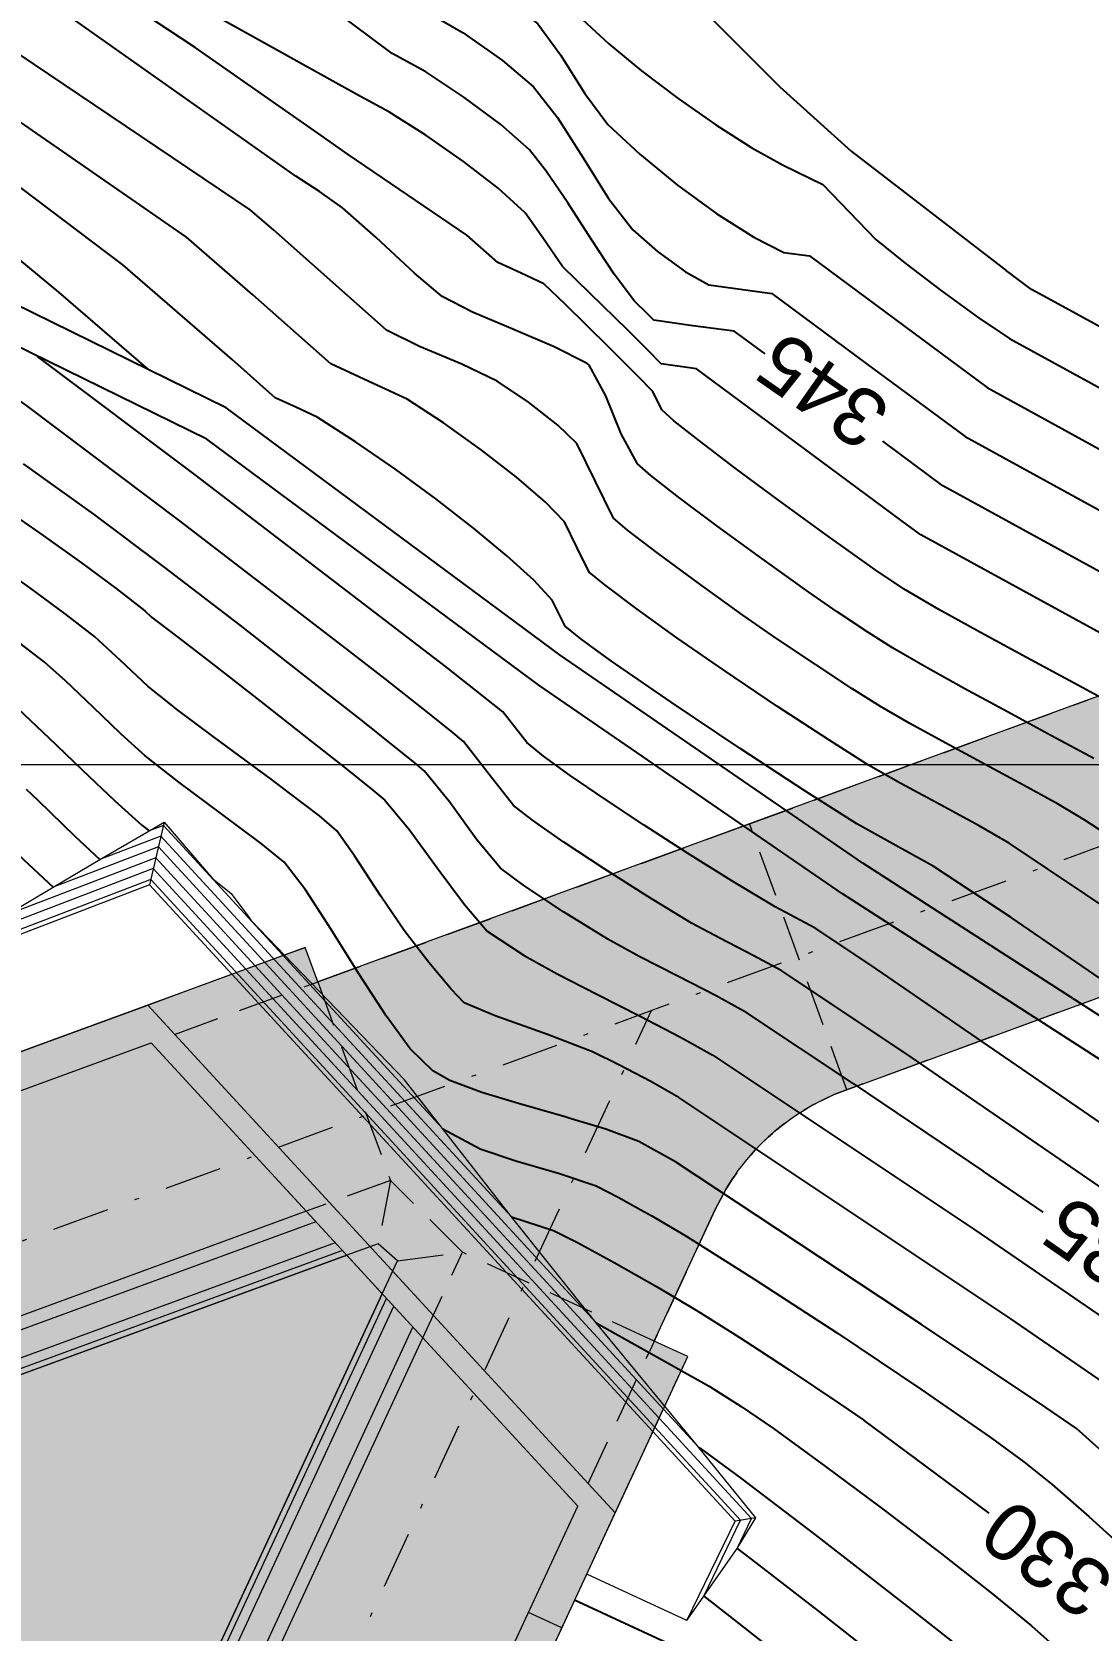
# Model space of a CAD drawing. Extents: x 61466 to 63015, y 108404 to 110397.
# Drawn here: x 62801.97 to 62824.94, y 108731.17 to 108765.94 of the extents above; entities that cross this region are included whole.
import ezdxf
from ezdxf import colors
from ezdxf.entities.mleader import LeaderData, LeaderLine
from ezdxf.enums import TextEntityAlignment as Align
from ezdxf.math import Vec2, Vec3

# ---------------------------------------------------------------- set-up
doc = ezdxf.new("R2010")
doc.units = 0
doc.header["$LTSCALE"] = 1.000015260077215
doc.header["$MEASUREMENT"] = 0
for name, pattern in [('NASCOSTA', [9.524999999999999, 6.35, -3.175]), ('TRATTEGGIATA', [0.75, 0.5, -0.25]), ('TRATTOPUNTO2', [0.5, 0.25, -0.125, 0, -0.125])]:
    doc.linetypes.add(name, pattern=pattern)
for name, color, linetype in [('colore lago', 131, 'Continuous'), ('coordinate', 2, 'Continuous'), ('curve livello 5m', 7, 'Continuous'), ('curve livello di scavo 1 m', 2, 'Continuous'), ('LIN010CO', 2, 'Continuous'), ('LIN010TR', 2, 'NASCOSTA'), ('LIN018CO', 6, 'Continuous'), ('LIN025CO', 7, 'Continuous'), ('Strade', 7, 'Continuous'), ('TRATTCOLO-32', 255, 'Continuous')]:
    doc.layers.add(name, color=color, linetype=linetype)
doc.layers.add('Colori bordi', color=5, linetype='Continuous', plot=False)
doc.layers.add('no_plot', color=5, linetype='Continuous', plot=False)
for name, color, linetype, lineweight in [('LINCOLOBLU-025', 150, 'Continuous', 25), ('LINCOLOROSSO-025', 10, 'Continuous', 25), ('LINE035', 1, 'Continuous', 35), ('LINE050', 3, 'Continuous', 53)]:
    doc.layers.add(name, color=color, linetype=linetype, lineweight=lineweight)
doc.styles.add('ARIAL', font='arial.ttf')

# ---------------------------------------------------------------- blocks, each defined once
blk = doc.blocks.new('CONTORNO')
at = {"layer": 'Colori bordi', "lineweight": 0, "ltscale": 2, "flags": 128}
for points in [[(9.426109361193085, 101.4709291536419, 0.7650295739187453), (-27.5608030434887, 123.1135758659511), (-31.83024715010106, 118.9179519399622, 0.2781912939660241), (-69.07859010582615, 126.1408358634362), (-85.83009494427824, 120.004657439742), (-86.10525989600865, 120.7558459975553), (-102.9903825197835, 114.570722563818), (-98.15326363751956, 109.3137276651105), (-85.19983467704878, 114.0586477225297), (-84.42731888311391, 113.2190753062459), (-89.14397352362721, 103.0495060201356)], [(-84.30685464142152, 97.792511121399), (-77.78470810041472, 111.8548977488535), (-78.51044962687592, 112.1914972687373), (-77.18376179884945, 115.0519661426079, -0.1989123673796902), (-74.36765820678556, 117.6431476297439), (-67.47359293616319, 120.1632371078013, -0.2816447292015362), (-36.07444336033222, 114.4500518008281, 0.1755066773411139), (-40.66320739148796, 100.0439465091476)]]:
    blk.add_lwpolyline(points, format="xyb", dxfattribs=at)

msp = doc.modelspace()

# ---------------------------------------------------------------- hatches: boundary and pattern name
at = {"layer": 'colore lago', "linetype": 'Continuous', "lineweight": 0}
msp.add_hatch(color=256, dxfattribs=at).paths.add_polyline_path([(62823.09817661175, 108712.4259249997), (62823.69215338399, 108711.8537775154), (62824.21109170993, 108710.8043055153), (62823.36964649598, 108710.5709500145), (62827.76780187683, 108704.9415678377), (62841.0612084289, 108708.6281557489), (62841.76361921904, 108707.7291109357), (62836.24348806483, 108697.9723121517), (62840.64165107512, 108692.3430128031), (62841.44165107415, 108693.7569293927), (62841.44165107414, 108692.1954400526), (62842.48685966961, 108690.2224897483), (62842.98217337792, 108689.2875286929), (62843.39174940745, 108688.5144072743), (62843.65497841647, 108688.0175325301), (62843.97450582117, 108687.4143881501), (62844.75686056812, 108686.8771393775), (62845.651826458, 108686.3088956394), (62846.4281971067, 108685.8574338198), (62846.94271509662, 108685.6101572521), (62847.64613995038, 108685.5226941407), (62848.41310224529, 108685.4364554948), (62848.93480919932, 108685.253612581), (62849.70787289062, 108684.9346624083), (62850.50037421178, 108684.5752900286), (62850.96863960474, 108684.3175687119), (62851.94725538202, 108683.3047293175), (62853.32176082, 108681.8745688514), (62854.11505408533, 108681.0663942169), (62854.82266913473, 108680.3506902802), (62855.33964134585, 108679.8331626079), (62855.56100609637, 108679.6195167664), (62856.09811269535, 108679.3835591483), (62856.70619305045, 108678.9200388288), (62857.53490679127, 108678.2117382685), (62858.14972630373, 108677.6294074583), (62858.5092218959, 108677.2430243805), (62858.88387910501, 108676.3636242485), (62859.22313943096, 108675.2960024164), (62859.57892881548, 108674.5273686906), (62860.02155128967, 108674.2465495673), (62860.52435460854, 108673.9416885634), (62861.12115362707, 108673.2309147963), (62861.76312353993, 108672.325610857), (62862.36738475427, 108671.601265911), (62862.86301142563, 108671.2800164966), (62863.35149079989, 108671.0099513324), (62863.80977166743, 108670.755286542), (62864.37336186592, 108670.3884464301), (62865.15864880766, 108669.8550757039), (62866.02413744318, 108669.2525379477), (62866.82833272299, 108668.6781967457), (62867.74419357038, 108667.9959260937), (62868.79593716702, 108667.1897105296), (62869.66804043393, 108666.5014147227), (62870.57400836481, 108665.7583889601), (62871.45489499047, 108665.0205191369), (62872.22788044123, 108664.3587130485), (62872.81014484735, 108663.8438784899), (62873.11886833908, 108663.5469232564), (62873.68024425061, 108662.6645400266), (62874.16767086019, 108661.9407410948), (62874.81943522722, 108661.6995972521), (62876.54236221588, 108661.081396948), (62874.84939381115, 108652.7494769948), (62874.60899161969, 108651.5664090476), (62869.26120182507, 108652.494975652), (62863.75619694225, 108653.039973821), (62858.19319340221, 108653.2359729665), (62852.65020176403, 108653.068980779), (62847.09919926159, 108652.5469776052), (62841.61920353405, 108651.6369739431), (62836.19519993298, 108650.3589740651), (62830.87619968884, 108648.7639881032), (62825.68720432751, 108646.7969776052), (62820.62120243542, 108644.4869800466), (62815.73320194714, 108641.8729816335), (62811.01320072643, 108638.9139819997), (62806.80919834606, 108635.9189868825), (62802.65320011608, 108632.5279804128), (62798.57820316784, 108628.7519794362), (62795.53019901745, 108625.5499835866), (62792.2431954868, 108621.7199522686), (62789.65820175206, 108618.3019781946), (62786.55020328991, 108613.6989780324), (62783.7532062196, 108608.8829837697), (62781.28120609753, 108603.9239841359), (62779.15719791882, 108598.7899814504), (62777.36419865124, 108593.5199771779), (62775.92320438854, 108588.1479831594), (62774.82820316784, 108582.6989780324), (62774.09919926159, 108577.2059818166), (62773.74220463268, 108571.8269763845), (62773.73320194714, 108566.2699695485), (62774.08020206921, 108560.7079883473), (62774.82220646374, 108555.2139850515), (62775.90719791882, 108549.756984319), (62776.77414833636, 108546.5428929094), (62775.53419682018, 108543.8969837087), (62771.47070551834, 108542.340006355), (62770.73672383319, 108542.9311086512), (62769.8807971655, 108543.3994552256), (62769.15970351557, 108543.6045421058), (62768.39696209739, 108543.3970987212), (62767.45374367202, 108542.8951868686), (62766.47973204842, 108542.3669666459), (62765.62461103556, 108542.0805981508), (62765.12870497692, 108542.1670055606), (62764.204231476, 108542.3740838165), (62761.9196536024, 108542.9690183366), (62758.98866001823, 108543.7845903441), (62755.80542274813, 108544.684752528), (62752.76411381675, 108545.5334575773), (62750.25890524864, 108546.1946581808), (62749.51457897673, 108546.3610908702), (62748.65062731056, 108546.5450740564), (62748.14007827736, 108546.6655041552), (62747.52541194316, 108546.9626913245), (62746.76880594499, 108547.3351362076), (62745.62765381109, 108547.8242149221), (62744.24713276765, 108548.3862628351), (62742.73242988839, 108548.9885983218), (62741.18873224709, 108549.5985397573), (62739.72122691743, 108550.1834055166), (62738.4351009732, 108550.7105139748), (62737.43554148808, 108551.147183507), (62736.77867844934, 108551.475139223), (62735.73992291521, 108552.1307264756), (62732.79995647849, 108553.8291477977), (62729.64050356369, 108555.8461097675), (62727.66619297499, 108557.1446212464), (62727.66619297498, 108746.1014998636), (62759.54776977518, 108763.6790541956), (62762.17366749162, 108761.5122182599), (62766.05824036466, 108758.5995564815), (62770.75016502605, 108755.7212977379), (62775.76967393806, 108752.4274879924), (62780.62539072475, 108748.8213352054), (62784.64869804524, 108746.6715138796), (62791.07767767625, 108741.7120747868), (62792.19060390321, 108741.1924323833), (62793.30353013008, 108740.6727899799), (62792.40613320151, 108740.3440665982), (62791.02638676144, 108739.8386570594), (62795.86350564371, 108734.5816621607), (62808.8169346042, 108739.3265822181), (62809.5894503981, 108738.4870098018), (62804.8727957576, 108728.3174405157), (62809.7099146398, 108723.0604456169), (62811.19752626401, 108726.267881954), (62812.27661652953, 108725.7715037746), (62812.5570701946, 108725.5001296401), (62813.17887806522, 108725.007059065), (62813.95657222585, 108724.4397909695), (62814.81879083112, 108723.8336711778), (62815.6941720356, 108723.224045514), (62816.51135399395, 108722.6462598022), (62817.19897486074, 108722.1356598666), (62817.68567279058, 108721.7275915312), (62818.12691195921, 108721.1889484797), (62818.71211063369, 108720.4672658768), (62819.25879983142, 108719.8402666681), (62819.8945759946, 108719.1211262297), (62820.22701885716, 108718.7313537859), (62820.52803513606, 108718.087378359), (62820.82610423578, 108717.2446839942), (62821.42451595351, 108715.3352864398), (62821.73040465539, 108714.4546509352), (62822.04445360452, 108713.7474402752)])
at = {"layer": 'LINCOLOBLU-025', "linetype": 'Continuous', "lineweight": 0}
h = msp.add_hatch(color=256, dxfattribs=at)
h.dxf.hatch_style = 1
h.paths.add_polyline_path([(62848.33335153045, 108705.9380473326), (62847.63706697371, 108706.3319861807), (62847.70318092619, 108706.4488421961, -0.1419504759836536), (62851.28574381897, 108709.9500039628), (62851.84925946483, 108710.2519463723), (62850.38511670616, 108714.0366011934), (62848.09857755758, 108713.4024877666), (62838.05603476665, 108695.6523534757), (62840.10850940776, 108693.0253057337), (62840.64161915146, 108692.3429563782), (62846.42824801597, 108702.5707882703)])
h.paths.add_polyline_path([(62848.09857755758, 108713.4024877666), (62841.73479803451, 108711.6376555118), (62825.95520132848, 108707.2615860499), (62827.76777758256, 108704.9415942408), (62841.06118413463, 108708.628182152), (62841.76359492475, 108707.7291373388), (62836.24346377055, 108697.9723385548), (62838.05603476665, 108695.6523534757)])
h.paths.add_polyline_path([(62850.38511670616, 108714.0366011934), (62849.26841637551, 108716.9231539323), (62840.91170492508, 108714.6056327394), (62840.69791422422, 108715.3765371021), (62823.3696222017, 108710.5709764176), (62825.95520132848, 108707.2615860499), (62841.73479803451, 108711.6376555118)])
edge = h.paths.add_edge_path()
edge.add_line((62819.64908680371, 108742.911108537), (62816.5624024619, 108748.3407075502))
edge.add_line((62816.5624024619, 108748.3407075502), (62808.1866500426, 108745.2726183386))
edge.add_line((62808.1866500426, 108745.2726183386), (62807.91148509092, 108746.0238068962))
edge.add_line((62807.91148509092, 108746.0238068962), (62791.02636246716, 108739.8386834625))
edge.add_line((62791.02636246716, 108739.8386834625), (62795.86348134943, 108734.5816885637))
edge.add_line((62795.86348134943, 108734.5816885637), (62808.8169103099, 108739.3266086212))
edge.add_line((62808.8169103099, 108739.3266086212), (62809.58942610383, 108738.4870362049))
edge.add_line((62809.58942610383, 108738.4870362049), (62804.87277146332, 108728.3174669188))
edge.add_line((62804.87277146332, 108728.3174669188), (62809.70989034553, 108723.06047202))
edge.add_line((62809.70989034553, 108723.06047202), (62816.23203688653, 108737.1228586475))
edge.add_line((62816.23203688653, 108737.1228586475), (62815.50629536007, 108737.4594581674))
edge.add_line((62815.50629536007, 108737.4594581674), (62816.8329831881, 108740.3199270412))
edge.add_arc((62821.36886775069, 108738.2161800182), 5.000000030219407, 110.11809058462421, 155.1180905846439, ccw=False)
at = {"layer": 'LINCOLOROSSO-025', "linetype": 'Continuous', "lineweight": 0}
h = msp.add_hatch(color=256, dxfattribs=at)
h.dxf.hatch_style = 1
h.paths.add_polyline_path([(62865.562882099, 108713.0033037719, 0.1396268570285302), (62854.72076115924, 108714.9387578146), (62855.88243100547, 108711.7324329172, -0.08234427414333316), (62859.54660716498, 108711.7285376823, -0.07230831760697362), (62864.21179706701, 108710.2354541098), (62871.43931908337, 108706.7074385861), (62870.51483294717, 108710.5860770341)])
h.paths.add_polyline_path([(62866.91396882369, 108715.7711445036, 0.09987553872290744), (62858.03998300093, 108718.0845658834, 0.06422835649169095), (62853.64334763155, 108717.9125268504), (62854.72076115924, 108714.9387578146, -0.1396268570285303), (62865.562882099, 108713.0033037719), (62870.51483294717, 108710.5860770341), (62869.35263355675, 108715.4620303484), (62868.63435483178, 108714.931361722)])
h.paths.add_polyline_path([(62853.64334763155, 108717.9125268504, 0.0341130190125713), (62850.54843837306, 108717.2776581432), (62849.26873116697, 108716.9227639257), (62850.38543149771, 108714.0362111866), (62851.3714173582, 108714.3096492658, -0.04245494721079235), (62854.72076115924, 108714.9387578146)])
h.paths.add_polyline_path([(62854.72076115924, 108714.9387578146, 0.04245494721079231), (62851.3714173582, 108714.3096492658), (62850.38543149771, 108714.0362111866), (62851.84957425638, 108710.2515563655), (62852.41308990243, 108710.5534987751, -0.08234430926797712), (62855.88243100547, 108711.7324329172)])
h.paths.add_polyline_path([(62870.31290474781, 108724.7172472868, 0.03034880085433854), (62869.12743197234, 108728.6232302982), (62866.02027419372, 108728.1255978154, -0.03537882023306637), (62867.31683697637, 108724.003119911), (62868.81040399228, 108717.7369291856), (62871.80647285568, 108718.4510519801)])
h.paths.add_polyline_path([(62873.30897470014, 108725.431365513, 0.02617885502149471), (62872.22323469658, 108729.1190441917), (62869.12743197234, 108728.6232302982, -0.03034880085433829), (62870.31290474781, 108724.7172472868), (62871.80647285568, 108718.4510519801), (62874.80254171913, 108719.1651747747)])
h.paths.add_polyline_path([(62865.27083305227, 108741.0472404232), (62863.15817957425, 108738.7811211128, -0.08819836901542338), (62869.12743197234, 108728.6232302982), (62872.22323469658, 108729.1190441917, 0.09480157058716344)])
h.paths.add_polyline_path([(62863.15817957425, 108738.7811211128), (62861.04300112989, 108736.5122934192, -0.08025282612177649), (62866.02027419372, 108728.1255978154), (62869.12743197234, 108728.6232302982, 0.08819836901542338)])
h.paths.add_polyline_path([(62863.15817957425, 108738.7811211128, 0.01736280569469875), (62861.57917748998, 108740.5036581453, 0.03970356401890993), (62859.49048765782, 108738.1173577393), (62861.04300112984, 108736.5122934192)])
h.paths.add_polyline_path([(62861.51860296121, 108740.4443827374), (62861.5790516264, 108740.5037862241, 0.01556612707098306), (62860.06479244907, 108741.9516547954), (62857.94261641816, 108739.7176226927), (62859.49048765782, 108738.1173577393, -0.03864254143483101)])
h.paths.add_polyline_path([(62863.72882008328, 108742.616384433), (62862.1868126284, 108744.1855228318), (62860.06479244907, 108741.9516547954, -0.01556612707097114), (62861.5790516264, 108740.5037862241)])
h.paths.add_polyline_path([(62865.27083305227, 108741.0472404232), (62863.72882008328, 108742.616384433), (62861.5790516264, 108740.5037862241, -0.0173641399688877), (62863.15817957425, 108738.7811211128)])
h.paths.add_polyline_path([(62842.12112403655, 108753.3673295431), (62841.68310786274, 108750.3180528929, -0.1535560179779935), (62860.06479244907, 108741.9516547954), (62862.1868126284, 108744.1855228318, 0.1537189922983533)])
h.paths.add_polyline_path([(62841.68310786274, 108750.3180528929), (62841.24507381585, 108747.2686518182, -0.1533601516960375), (62857.94261641816, 108739.7176226927), (62860.06479244907, 108741.9516547954, 0.1535560179779935)])
h.paths.add_polyline_path([(62841.68310786274, 108750.3180528929, 0.1189367104971979), (62825.99785364792, 108748.5163353761), (62818.63620578178, 108745.8197188491), (62818.10605708728, 108745.6255221478), (62819.64940159526, 108742.9107185302), (62826.54346684233, 108745.4308079996, -0.1229729952799339), (62841.24507381585, 108747.2686518182)])
h.paths.add_polyline_path([(62842.12112403655, 108753.3673295431, 0.1193677447346973), (62824.93846967271, 108751.4084067553), (62816.56271725344, 108748.3403175434), (62818.10605708728, 108745.6255221478), (62818.63620578178, 108745.8197188491), (62825.99785364792, 108748.5163353761, -0.1189367104971977), (62841.68310786274, 108750.3180528929)])

# ---------------------------------------------------------------- linework, layer by layer
at = {"layer": 'Colori bordi', "linetype": 'Continuous', "lineweight": 0, "flags": 128}
msp.add_lwpolyline([(62780.62539072475, 108748.8213352054), (62784.64869804524, 108746.6715138796), (62791.07767767625, 108741.7120747868), (62792.19060390321, 108741.1924323833), (62793.30353013008, 108740.6727899799), (62792.40613320151, 108740.3440665982), (62791.02638676144, 108739.8386570594), (62795.86350564371, 108734.5816621607), (62808.8169346042, 108739.3265822181), (62809.5894503981, 108738.4870098018), (62804.8727957576, 108728.3174405157)], dxfattribs=at)
at = {"layer": 'coordinate', "linetype": 'Continuous', "lineweight": 0}
msp.add_line((62794.65394160839, 108750.0000152588), (62912.46193553894, 108750.0000152588), dxfattribs=at)
at = {"layer": 'curve livello 5m', "color": 2}
for p, q in [((62826.03245497083, 108746.4040238138), (62823.22239685263, 108748.291907972)), ((62819.83028077225, 108743.0619563262), (62822.66113630226, 108741.1549057393)), ((62822.7899185175, 108733.7163480734), (62820.06003925089, 108735.7353889841)), ((62815.84985558051, 108730.855982216), (62813.77238404513, 108731.8195152312))]:
    msp.add_line(p, q, dxfattribs=at)
at = {"layer": 'curve livello 5m', "color": 2, "flags": 128}
for points in [[(62809.80646871345, 108765.4696159997), (62807.6977075535, 108767.0553005909), (62805.68950094075, 108768.9348280458), (62802.78401055188, 108770.7289221746), (62800.00670415565, 108773.2491978594), (62797.0157573081, 108775.555889657), (62793.29843960181, 108778.845062989), (62790.92220340335, 108780.9770202208)], [(62805.33221949961, 108761.4731908657), (62801.24392786922, 108764.3062814451), (62798.16531322326, 108767.2030377971), (62794.09067500559, 108771.3671239805), (62788.83891979145, 108775.8933057089), (62786.62422480161, 108778.6073773118)], [(62817.91344548322, 108758.9346376302), (62817.24166371902, 108759.4320812621), (62816.34339864453, 108759.5495949934), (62815.49316138145, 108759.6725907388), (62815.49316138145, 108759.6725907388), (62815.35217634504, 108759.815506071), (62815.07520816203, 108760.0853440427), (62814.63591437497, 108760.6740454395), (62814.134282638, 108761.4301175137), (62813.62364946656, 108762.2209961564), (62813.1573513761, 108762.9141172584), (62812.78872488198, 108763.3769167105), (62812.16536205814, 108763.9255819241), (62811.36733625017, 108764.5226503962), (62810.53444071597, 108765.0700268478), (62809.80646871345, 108765.4696159997)], [(62823.22239685263, 108748.291907972), (62823.22239685263, 108748.291907972), (62822.57330433439, 108748.6657398552), (62821.72865955203, 108749.1239594463), (62820.86685823421, 108749.5908504901), (62820.16629610954, 108749.9906967317), (62820.16629610954, 108749.9906967317), (62819.30139838222, 108750.5368673161), (62818.18710554983, 108751.26725415), (62817.01904767313, 108752.0519896085), (62815.9928548129, 108752.7612060664), (62815.9928548129, 108752.7612060664), (62815.13163460315, 108753.3813302822), (62814.42691372606, 108753.9094582077), (62814.09010844481, 108754.1871514652), (62814.09010844481, 108754.1871514652), (62813.82283999125, 108754.7339260686), (62813.55448944285, 108755.2854067791), (62813.55448944285, 108755.2854067791), (62813.14028427632, 108755.7090098285), (62812.50894784978, 108756.2511029311), (62811.7425899394, 108756.8477586848), (62810.92332032128, 108757.4350496873), (62810.13324877152, 108757.9490485366), (62809.2825363799, 108758.3399945863), (62808.47240810729, 108758.7175236755), (62806.77444789081, 108760.2223573578), (62805.33221949961, 108761.4731908657)], [(62852.63840397169, 108730.5351402077), (62852.00158501912, 108731.294681913), (62849.15526123854, 108734.7752793579), (62847.2244365297, 108737.1818351588), (62847.01276960338, 108737.4697029835), (62845.13403986653, 108739.2209902442), (62841.72262130836, 108742.3199214842), (62838.7847962021, 108745.0174999436), (62838.26339169222, 108745.5215894144), (62835.38524231538, 108747.7253781595), (62831.36893971766, 108750.7779431137), (62830.71769773684, 108751.1720564924), (62829.46027029291, 108751.8592213824), (62821.78416050069, 108756.0684814715), (62820.50606999679, 108757.0148407213), (62820.47841277899, 108757.035320448)], [(62819.83028077225, 108743.0619563262), (62817.52179245103, 108744.6024136757), (62816.84789060905, 108744.9721792693), (62816.0144552327, 108745.3988843163), (62815.17837598846, 108745.8268227899), (62814.49654254277, 108746.2002886632), (62814.49654254277, 108746.2002886632), (62813.53375899707, 108746.7952083461), (62812.66824634308, 108747.3682083915), (62812.15965837702, 108747.7473887859), (62812.15965837702, 108747.7473887859), (62811.6476644729, 108748.3637078319), (62811.04956294872, 108749.1899443489), (62810.5015445102, 108749.8655984701), (62810.5015445102, 108749.8655984701), (62810.29606099301, 108750.0385236839), (62809.83178583664, 108750.4122159194), (62809.16431442904, 108750.9426636918), (62808.34924215816, 108751.5858555162), (62807.44216441194, 108752.2977799079), (62806.49867657834, 108753.0344253817), (62806.49867657834, 108753.0344253817), (62804.86161188711, 108754.2879312621), (62803.31551321442, 108755.4524250052), (62801.7858717802, 108756.5448027529)], [(62801.84843777694, 108749.4647307837), (62802.10376887483, 108749.219651256), (62802.9075337032, 108748.4472091602), (62803.4500951876, 108747.9361980562)], [(62823.96163585061, 108740.2617742027), (62822.66113630226, 108741.1549057393)], [(62812.39951925271, 108740.159010488), (62813.31521810819, 108739.8652224588), (62813.83613241692, 108739.6048471565), (62814.63139808892, 108739.1699618304), (62815.55378754206, 108738.6430096918), (62816.45607319417, 108738.106433952), (62816.45607319417, 108738.106433952), (62817.35246289276, 108737.5422876926), (62817.78443645484, 108737.2604029146)], [(62817.78441478463, 108737.2604273357), (62818.44223381959, 108736.8311668695), (62819.53806339368, 108736.0969300693), (62820.06003925089, 108735.7353889841)]]:
    msp.add_lwpolyline(points, dxfattribs=at)
at = {"layer": 'curve livello di scavo 1 m', "linetype": 'Continuous', "lineweight": 0}
for p, q in [((62804.77647525831, 108748.4437569182), (62803.4500951876, 108747.9361980562)), ((62804.83175415097, 108748.6790533572), (62804.52118235276, 108748.5602084861)), ((62808.02966416525, 108744.9081817329), (62804.77647525831, 108748.4437569182)), ((62808.17684083161, 108745.0436034035), (62804.83175415097, 108748.6790533572)), ((62804.72119636566, 108748.2084604793), (62802.43353275488, 108747.3330523179)), ((62807.8824874989, 108744.7727600622), (62804.72119636566, 108748.2084604793)), ((62804.61063858033, 108747.7378676014), (62800.42121661127, 108746.134723605)), ((62804.66591747299, 108747.9731640404), (62801.42596496605, 108746.7333485125)), ((62813.51696976124, 108738.0584409169), (62804.61063858033, 108747.7378676014)), ((62807.73531083255, 108744.6373383916), (62804.66591747299, 108747.9731640404)), ((62804.52772024133, 108747.384922943), (62798.66072102696, 108745.1398293151)), ((62804.55535968766, 108747.5025711625), (62799.30956029919, 108745.4951887938)), ((62806.31743017948, 108745.4398609662), (62804.52772024133, 108747.384922943)), ((62812.96824655658, 108738.3594211943), (62804.55535968766, 108747.5025711625)), ((62815.47403340748, 108735.4884378915), (62806.31743017948, 108745.4398609662)), ((62816.21524454407, 108731.3810859869), (62814.03749790636, 108732.3911266775))]:
    msp.add_line(p, q, dxfattribs=at)
at = {"layer": 'curve livello di scavo 1 m', "linetype": 'Continuous', "lineweight": 0, "flags": 128}
for points in [[(62810.90500005905, 108742.078632004), (62808.17684083161, 108745.0436034035)], [(62816.47296488423, 108735.1412305026), (62807.73531083255, 108744.6373383916)], [(62814.24522844151, 108737.8577146618), (62807.8824874989, 108744.7727600622)], [(62812.39951925271, 108740.159010488), (62808.02966416525, 108744.9081817329)], [(62816.58063350762, 108731.9061897577), (62817.38247184309, 108733.5620282879), (62812.96824655658, 108738.3594211943)], [(62817.30683430169, 108732.9469452779), (62817.62177885787, 108733.5973224274), (62813.51696976124, 108738.0584409169)], [(62816.21524454407, 108731.3810859869), (62817.26281833572, 108733.5443812181), (62815.47403340747, 108735.4884378915)]]:
    msp.add_lwpolyline(points, dxfattribs=at)
at = {"layer": 'LIN010CO', "linetype": 'Continuous', "lineweight": 0}
for p, q in [((62808.14827526948, 108740.0532956298), (62796.12212583885, 108735.6480437215)), ((62808.7249316312, 108739.4265838152), (62795.8990991465, 108734.7284031253)), ((62808.56816417223, 108739.5969591465), (62795.95973027823, 108734.9784128866)), ((62805.02198859848, 108728.3407213882), (62809.68146862955, 108738.3870166176)), ((62805.27617002963, 108728.3803801202), (62809.83823608859, 108738.2166412863)), ((62805.95697434321, 108728.4866028119), (62810.25812499168, 108737.7603048027))]:
    msp.add_line(p, q, dxfattribs=at)
at = {"layer": 'LIN010TR', "linetype": 'TRATTOPUNTO2', "lineweight": 0, "ltscale": 5}
msp.add_line((62806.35428569099, 108725.0470099581), (62815.44709350545, 108744.6519940246), dxfattribs=at)
at = {"layer": 'LIN010TR', "linetype": 'TRATTOPUNTO2', "lineweight": 0, "ltscale": 5, "flags": 128}
msp.add_lwpolyline([(62792.68472842413, 108736.3140008215), (62818.63592400274, 108745.8200820909), (62825.99757186894, 108748.5166986179, -0.448954292473764), (62870.31262296876, 108724.7176105287), (62882.81112931504, 108672.2807103333)], format="xyb", dxfattribs=at)
at = {"layer": 'LIN018CO', "lineweight": 0}
for p, q in [((62803.4500951876, 108747.9361980562), (62804.84848376604, 108748.7508927761)), ((62804.84848376604, 108748.7508927761), (62804.52984547046, 108747.3826132378)), ((62804.84848376604, 108748.7508927761), (62805.89626191017, 108747.522143222)), ((62802.43353275488, 108747.3330523179), (62803.4500951876, 108747.9361980562)), ((62801.42596496605, 108746.7333485125), (62802.43353275488, 108747.3330523179)), ((62806.7292828212, 108746.6168136681), (62810.07553998413, 108743.1440244146)), ((62812.39951925271, 108740.159010488), (62810.07553998406, 108743.1440244147)), ((62814.24522844151, 108737.8577146618), (62812.39951925271, 108740.159010488)), ((62816.47296488425, 108735.1412305026), (62814.24522844151, 108737.8577146618)), ((62817.71225152678, 108733.6106657679), (62817.26281833573, 108733.5443812182))]:
    msp.add_line(p, q, dxfattribs=at)
at = {"layer": 'LIN018CO', "lineweight": 0, "flags": 128}
for points in [[(62805.89626191017, 108747.522143222), (62806.30336348045, 108747.1958754189), (62806.30336348045, 108747.1958754189), (62806.68705376971, 108746.6831008486), (62806.7292828212, 108746.6168136681)], [(62816.21524454408, 108731.3810859869), (62816.58063350762, 108731.9061897577), (62817.30683430169, 108732.9469452779), (62817.71225152678, 108733.6106657679), (62816.47296488425, 108735.1412305026)]]:
    msp.add_lwpolyline(points, dxfattribs=at)
at = {"layer": 'LIN025CO', "linetype": 'TRATTEGGIATA', "lineweight": 0, "ltscale": 2}
for p, q in [((62817.57653893854, 108748.7121580383), (62824.93818680476, 108751.4087745653)), ((62808.18668196631, 108745.2725961416), (62817.57653893855, 108748.7121580383)), ((62819.69540607789, 108742.928006439), (62817.57653893854, 108748.7121580383)), ((62804.48799874885, 108744.7697290716), (62807.91151701456, 108746.0237846995)), ((62808.18668196631, 108745.2725961416), (62807.91151701458, 108746.0237846995)), ((62805.07431618905, 108744.1325175688), (62808.18668196633, 108745.2725961416)), ((62808.18668196632, 108745.2725961417), (62809.7688804388, 108740.9532619345)), ((62809.76888043882, 108740.9532619345), (62807.93746607313, 108740.2824036788)), ((62809.7688804388, 108740.9532619345), (62809.50383290177, 108739.578198667)), ((62811.33331350653, 108739.3948832097), (62809.7688804388, 108740.9532619345)), ((62816.83301511173, 108740.3199048445), (62815.40084281762, 108737.2320011321)), ((62809.50383290178, 108739.578198667), (62808.81694223353, 108739.3265864245)), ((62809.92150442504, 108739.2029385572), (62809.50383290176, 108739.578198667)), ((62809.92150442504, 108739.2029385572), (62811.33331350653, 108739.3948832097)), ((62810.46893418785, 108737.5311967538), (62811.33331350653, 108739.3948832097)), ((62815.50632728373, 108737.4594359707), (62811.33331350653, 108739.3948832097)), ((62809.58945802745, 108738.4870140082), (62809.92150442504, 108739.2029385572)), ((62816.23206881018, 108737.1228364508), (62815.50632728373, 108737.4594359706)), ((62814.06796740374, 108734.3581912171), (62815.40084281763, 108737.2320011321)), ((62814.65428484396, 108733.7209797142), (62816.23206881019, 108737.1228364508))]:
    msp.add_line(p, q, dxfattribs=at)
at = {"layer": 'LIN025CO', "linetype": 'Continuous', "lineweight": 0}
for p, q in [((62791.02639439081, 108739.8386612657), (62804.48799874885, 108744.7697290716)), ((62804.48799874885, 108744.7697290716), (62814.65428484399, 108733.7209797142)), ((62791.6127118311, 108739.2014497629), (62804.56614079163, 108743.9463698203)), ((62813.84025946938, 108733.8672306123), (62804.56614079163, 108743.9463698203)), ((62807.93746607311, 108740.2824036788), (62796.20365806654, 108735.9842382177)), ((62808.81694223356, 108739.3265864244), (62795.86351327307, 108734.581666367)), ((62804.87280338696, 108728.317444722), (62809.58945802748, 108738.4870140081)), ((62806.29877858968, 108728.5399329192), (62810.46893418784, 108737.5311967538)), ((62809.12360482891, 108723.6976613262), (62813.84025946938, 108733.8672306123)), ((62809.70992226917, 108723.0604498233), (62814.65428484399, 108733.7209797142)), ((62813.49378505412, 108731.2188285247), (62812.76804352766, 108731.5554280445))]:
    msp.add_line(p, q, dxfattribs=at)
at = {"layer": 'LIN025CO', "linetype": 'TRATTEGGIATA', "lineweight": 0, "ltscale": 2, "flags": 128}
msp.add_lwpolyline([(62857.94233352834, 108739.7179905226, 0.2816447289336477), (62826.54318397443, 108745.4311758097), (62819.6491187038, 108742.9110863316, 3.196139412480377e-13)], format="xyb", dxfattribs=at)
at = {"layer": 'LIN025CO', "linetype": 'TRATTEGGIATA', "lineweight": 0, "ltscale": 2}
for centre, radius, start, end in [((62837.5737613885, 108716.9141959922), 36.73599999996581, 47.93367394576611, 110.1180907281347), ((62821.36889965218, 108738.2161578456), 4.999999999975651, 110.1180907285127, 155.1180907285198)]:
    msp.add_arc(centre, radius, start, end, dxfattribs=at)
at = {"layer": 'LINE050', "linetype": 'Continuous', "lineweight": 0, "flags": 128}
msp.add_lwpolyline([(62823.66939849922, 108749.2929040464, 0, 1.5, 0), (62819.3934656655, 108747.8906207649, 0, 0, 0), (62811.01465388805, 108745.142806865, 0, 0, 0)], format="xyseb", dxfattribs=at)
at = {"layer": 'no_plot', "flags": 128}
for points in [[(62809.03369868272, 108764.5786605518), (62806.11677906182, 108766.2009696176), (62803.89493338852, 108767.9950637464), (62801.24580959415, 108770.6007727573), (62798.42577566397, 108773.0356151161), (62794.87936809348, 108776.3247873042), (62792.27297183307, 108778.6741974807), (62790.13335903357, 108780.5420996126)], [(62808.26092865199, 108763.6877051039), (62805.51858941415, 108765.6029374787), (62802.86946561978, 108767.3543155164), (62800.51943734463, 108769.8318751102), (62797.44303542918, 108772.7793151377), (62793.98208431738, 108776.1112045608), (62790.90568240193, 108778.8877802241), (62789.39361046597, 108780.1342474314)], [(62807.70993107455, 108762.8004386244), (62802.78401055188, 108766.2864029437), (62799.53669850062, 108769.4474257146), (62797.22939636864, 108772.0958508167), (62793.8966278587, 108775.4277402398), (62788.55408329771, 108779.6713834236)], [(62806.71982809455, 108762.0691581777), (62800.97228634128, 108765.9357068216), (62798.25585993565, 108769.5566519755), (62793.81903208687, 108773.9017859314), (62789.47275234127, 108776.7985422834), (62787.48788328002, 108779.0835458503)], [(62803.94461090466, 108760.8772235536), (62799.16133540419, 108764.4873292176), (62796.988194836, 108766.3883251088), (62792.82300990594, 108769.4661280893), (62788.29563395401, 108773.5396915305), (62784.18924460813, 108777.2648779456)], [(62802.55700230972, 108760.2812562416), (62798.88969248547, 108763.3105221284), (62796.44491038934, 108764.6683758461), (62792.46082027484, 108768.0177504853), (62788.92946650383, 108770.823982951), (62785.57920893916, 108773.7207393029), (62782.25475210994, 108776.1983169281)], [(62812.12477880562, 108768.1424823433), (62812.61655920391, 108767.8441231868), (62813.06439417454, 108767.4831384428), (62813.06439417454, 108767.4831384428), (62813.50359797714, 108766.8519343023), (62813.94590060852, 108766.2141405411), (62813.94590060852, 108766.2141405411), (62814.51587532609, 108765.682389153), (62815.22931565859, 108765.0933184085), (62816.02565820896, 108764.4909532932), (62816.84433958018, 108763.9193187928), (62817.62479637514, 108763.4224398928), (62818.30646519682, 108763.0443415788)], [(62814.59975520099, 108767.6295995652), (62816.63117790439, 108766.3498587775), (62818.23607926576, 108764.7453817214), (62819.78920885279, 108763.3479337414), (62823.15620958307, 108760.7492610928)], [(62811.3520087749, 108767.2515268954), (62812.20015155266, 108766.73696559), (62812.97250441035, 108766.1143978653), (62812.97250441035, 108766.1143978653), (62813.46850854264, 108765.4464264138), (62813.99202854347, 108764.6039102669), (62814.49278321394, 108763.9258368551), (62814.49278321394, 108763.9258368551), (62815.18842683669, 108763.278288595), (62816.01083829299, 108762.6095238716), (62816.86816152257, 108761.9863150581), (62817.66854046514, 108761.4754345272), (62818.32011906034, 108761.1436546518), (62818.32011906034, 108761.1436546518), (62818.88100194428, 108761.0665042551), (62819.72012738739, 108760.4451453104), (62822.7478254014, 108758.2032931), (62826.79969970946, 108755.9814133624)], [(62810.57923874417, 108766.3605714476), (62811.35158348925, 108765.9203446569), (62812.20394493443, 108765.3222283015), (62812.88061464617, 108764.7456572879), (62812.88061464617, 108764.7456572879), (62813.4024686624, 108764.0762280146), (62813.95634529171, 108763.1996651233), (62814.51211939154, 108762.3190672847), (62815.03966581936, 108761.6375331691), (62815.03966581936, 108761.6375331691), (62815.57237958449, 108761.165333037), (62816.18357911945, 108760.721037439), (62816.68990456375, 108760.4379350543), (62816.68990456375, 108760.4379350543), (62817.37684986585, 108760.3437489408), (62818.06133283165, 108760.2492927586), (62818.06133283165, 108760.2492927586), (62820.11309869209, 108758.7299930158), (62822.26599295105, 108757.1358872858), (62828.12998500119, 108753.9203173724)], [(62826.52183439728, 108752.1389149605), (62821.30232805033, 108755.0010756573), (62820.89904130149, 108755.2996884268), (62816.42199460638, 108758.6148697656), (62815.65414774269, 108758.7204884104), (62815.35570955555, 108759.0217257072), (62814.93058086097, 108759.4539620036), (62814.11051280492, 108760.2508246532), (62813.50911791983, 108760.8388310987), (62813.08336335237, 108761.4584467373), (62812.6968351178, 108762.0081761331), (62812.10694659238, 108762.5387090432), (62811.35777341171, 108763.1227155662), (62810.53723085023, 108763.698504076), (62809.73323418244, 108764.2043829465), (62809.03369868272, 108764.5786605518)], [(62825.66845040222, 108751.2141959041), (62824.63773392919, 108751.7700563566), (62823.5968688989, 108752.3310462091), (62822.59861827355, 108752.8747713499), (62821.69574501539, 108753.378837667), (62820.94101208665, 108753.8208510486), (62820.30538736499, 108754.2428060012), (62819.2400125297, 108755.0026802999), (62818.20559693022, 108755.7547664523), (62817.2665738326, 108756.4507772454), (62816.48737650288, 108757.0424254664), (62815.93243820706, 108757.4814239021), (62815.66619221118, 108757.7194853395), (62815.47339557472, 108758.1148035222), (62815.15480341855, 108758.4446161717), (62814.5089853769, 108759.0924179362), (62813.57761017581, 108760.0094356939), (62813.10531805201, 108760.4599495417), (62812.61171614224, 108760.6896155757), (62812.10284692163, 108760.9237954469), (62811.43010018032, 108761.5200237602), (62808.84547193153, 108763.2775212577), (62808.26092865199, 108763.6877051039)], [(62818.30646519682, 108763.0443415788), (62819.16795590536, 108762.6233319749), (62820.32137738953, 108761.424128666)], [(62825.06630801952, 108750.1310651094), (62824.14740739718, 108750.6298527484), (62823.18600148887, 108751.1475479198), (62822.24569243253, 108751.6571560549), (62821.39008236612, 108752.1316825855), (62820.68277342762, 108752.544132943), (62820.15298269529, 108752.8814069823), (62819.48079865331, 108753.3276315798), (62818.8678765143, 108753.7489393563), (62817.84212123026, 108754.4819930491), (62816.86708993895, 108755.1948644639), (62816.03223173382, 108755.8205191681), (62815.42699570829, 108756.2919227293), (62815.14083095572, 108756.5420407147), (62814.78409730959, 108757.2003082579), (62814.45029337749, 108758.0268105506), (62814.09167566325, 108758.6932720393), (62814.04442107058, 108758.7300625835), (62813.32766773587, 108759.0906259971), (62812.43005331445, 108759.4719475064), (62811.551692666, 108759.8469037892), (62810.89270065018, 108760.1883715231), (62810.29169458458, 108760.6963789583), (62809.45663428191, 108761.4694826672), (62808.7216353058, 108762.1124992059), (62808.22405028306, 108762.4686267486), (62807.70993107455, 108762.8004386244)], [(62825.92981309011, 108748.0999431421), (62824.87229085351, 108748.7950493369), (62824.28695481144, 108749.1386704933), (62823.53666555846, 108749.5532014343), (62822.69835101112, 108750.0059917497), (62821.848939086, 108750.4643910289), (62821.06535769963, 108750.8957488616), (62820.42453476857, 108751.2674148373), (62819.80402764505, 108751.6592562396), (62819.00459596851, 108752.1832606612), (62818.16659141576, 108752.7462566394), (62817.4303656636, 108753.2550727113), (62816.4653201094, 108753.9467282026), (62815.58652343191, 108754.5947898683), (62814.92592387945, 108755.1003738002), (62814.61546970026, 108755.3645960899), (62814.22007654452, 108756.1734866756), (62813.82308255305, 108756.9893394092), (62813.40942747521, 108757.3825864992), (62812.76711353742, 108757.882666555), (62812.08883492105, 108758.3395555601), (62811.32096736511, 108758.7111447653), (62810.39815561875, 108759.0986374459), (62809.68255437873, 108759.4529475993), (62807.22249380909, 108761.6332000986), (62806.71982809455, 108762.0691581777)], [(62820.32137738953, 108761.424128666), (62820.95969455392, 108760.9084345667), (62821.74806411687, 108760.3103368952), (62822.5501604317, 108759.7307776712), (62823.22965785176, 108759.2706989143), (62823.22965785176, 108759.2706989143), (62825.46941441774, 108758.0425093524)], [(62825.70741623468, 108745.0013942165), (62823.26612711935, 108746.6755524548), (62821.57250285176, 108747.7887666071), (62820.75896809306, 108748.2419271428), (62819.90805745049, 108748.7139786261), (62818.7987691193, 108749.4144783927), (62817.36961513101, 108750.3512476389), (62815.87150393039, 108751.3577225776), (62814.55534396221, 108752.2673394214), (62813.90647303122, 108752.7388024913), (62813.56474718935, 108753.0097068404), (62813.28589633264, 108753.581474149), (62812.88259109129, 108754.0110180531), (62812.29600765778, 108754.544739559), (62811.57082446112, 108755.1478538208), (62810.75171993026, 108755.7855759929), (62809.88337249414, 108756.4231212295), (62809.01046058174, 108757.0257046848), (62808.17766262198, 108757.5585415131), (62807.70877791265, 108757.7740181262), (62807.26226183584, 108757.9820997517), (62806.32640197252, 108758.811514617), (62803.94461090466, 108760.8772235536)], [(62850.56960945421, 108741.2648975292), (62849.98505240224, 108742.1457747241), (62849.45595045812, 108742.8624702519), (62849.08396048394, 108743.25118835), (62848.53607170797, 108743.781609184), (62847.86522349838, 108744.4052778667), (62847.12435522339, 108745.0737395108), (62846.36640625113, 108745.7385392291), (62845.64431594979, 108746.3512221344), (62840.73378906718, 108750.0493604729), (62837.35856970165, 108752.6146742403), (62836.60975479714, 108753.0947996581), (62835.4674465769, 108753.7950804307), (62834.14307475852, 108754.5875652241), (62832.8480690596, 108755.344302704), (62824.13912912602, 108760.1036053424), (62823.71149030211, 108760.3381047286), (62823.15620958307, 108760.7492610928)], [(62804.50291286765, 108758.5935830936), (62802.55700230972, 108760.2812562416)], [(62838.05753711574, 108731.1193892436), (62837.54562574529, 108731.6780854124), (62836.22581094115, 108732.9763843251), (62833.789855978, 108735.3190581833), (62830.96854734479, 108738.0033048295), (62830.30714946001, 108738.624041834), (62829.94687541678, 108738.9539904026), (62820.21166512623, 108745.639746916), (62819.00354740529, 108746.4459254897), (62818.13612186571, 108746.9040818785), (62817.19296753168, 108747.4743612767), (62816.22810904944, 108748.0770503203), (62815.28880892426, 108748.680859556), (62814.42232966139, 108749.2544995308), (62813.67593376608, 108749.7666807914), (62813.09688374357, 108750.1861138847), (62812.7324420991, 108750.4815093574), (62812.21236207536, 108751.1459019332), (62811.7929296912, 108751.4837316307), (62810.95683210804, 108752.1398285919), (62805.52148894352, 108756.3016889356), (62802.09551637176, 108758.8820699256)], [(62828.89476748033, 108738.2752156903), (62820.97345602781, 108743.7152583866), (62818.26266992816, 108745.5241695827), (62817.65679106129, 108745.8512720133), (62816.92825896503, 108746.2222613555), (62816.31633220424, 108746.5521852709), (62815.3643612286, 108747.1317721874), (62814.40846077695, 108747.7392863569), (62813.54151761652, 108748.3132334483), (62812.85641851451, 108748.7921191303), (62812.44605023806, 108749.1144490716), (62811.9148116133, 108749.7881773318), (62811.35695329279, 108750.5057502017), (62811.08847658738, 108750.7273814298), (62810.47862206014, 108751.2131976612), (62809.65063341181, 108751.8656343592), (62808.72775434318, 108752.5871269868), (62805.19155041531, 108755.2948100988), (62801.8518410999, 108757.810219154), (62801.20842984843, 108758.2697047028), (62800.55967971408, 108758.7216209241)], [(62804.99160807739, 108751.3099416971), (62804.49988948417, 108751.7015797348), (62803.89697867235, 108752.2648587952), (62803.32974354691, 108752.7915468937), (62802.69666764323, 108753.2834634718), (62801.91903695538, 108753.8546448641), (62801.08609523875, 108754.4421446634), (62800.28708624871, 108754.9830164628), (62799.61125374058, 108755.4143138551)], [(62801.37952278246, 108755.5687825296), (62802.21707540284, 108754.9875634574), (62803.04564783401, 108754.3936125099), (62803.80276038653, 108753.8309985628), (62804.42593337094, 108753.3437904917), (62804.42593337094, 108753.3437904917), (62804.56782838712, 108753.211618168), (62805.14242868056, 108752.7703244647), (62805.89651923638, 108752.1937898985), (62805.89651923638, 108752.1937898985), (62806.95528245754, 108751.36656365), (62807.94961651302, 108750.5848759739), (62808.78953060705, 108749.919967106), (62809.38503394386, 108749.4430772824), (62809.64613572763, 108749.2254467386), (62809.64613572763, 108749.2254467386), (62810.18474548424, 108748.5826836256), (62810.78691887511, 108747.7580579646), (62811.37548338933, 108746.955847131), (62811.87326651598, 108746.3803285001), (62811.87326651598, 108746.3803285001), (62812.6767528813, 108745.8483920556), (62813.39320119144, 108745.4513966271), (62814.27081672418, 108744.9974322177), (62815.20062431114, 108744.5251920939), (62816.07364878387, 108744.0733695221), (62816.78091497389, 108743.6806577687), (62816.78091497389, 108743.6806577687), (62822.49703783098, 108739.866281328), (62826.79055160743, 108736.9176662659)], [(62803.89747321705, 108750.6771117273), (62803.29923953006, 108751.2497947017), (62802.70086089872, 108751.821470873), (62802.23355372289, 108752.2393032957), (62801.58761022048, 108752.7369390686), (62800.79072907908, 108753.3130147692), (62799.98064976623, 108753.8703784505), (62799.29511174941, 108754.3118781654)], [(62798.97896975824, 108753.2094424758), (62799.6756989554, 108752.7546087909), (62800.47510419266, 108752.1907633175), (62801.13736389887, 108751.6870596977), (62801.13736389887, 108751.6870596977), (62801.66530836907, 108751.2209308405), (62802.33785053126, 108750.5846157884), (62802.87195982836, 108750.0705407739)], [(62807.17017028445, 108749.6821401161), (62806.76777332708, 108749.9802477372), (62805.91138846935, 108750.6123489147), (62805.11829062542, 108751.2090339416), (62804.99160139868, 108751.3099378342)], [(62813.69477864871, 108742.2958010412), (62813.56498259891, 108742.33488572), (62812.62618263862, 108742.6024805718), (62811.75175212668, 108742.8669114097), (62811.05764187665, 108743.1245819965), (62810.69091684896, 108743.340162286), (62810.19940501669, 108743.8161673343), (62809.67334784639, 108744.53347019), (62809.08159798932, 108745.4508099425), (62808.47822822978, 108746.4156168406), (62807.9173113521, 108747.2753211334), (62807.45292014052, 108747.8773530695), (62806.955740642, 108748.2876694841), (62806.10192399444, 108748.9240229755), (62805.16836493745, 108749.6155847572), (62804.4319582106, 108750.1915260428), (62803.91438210178, 108750.6609170701), (62803.89746803675, 108750.6771087311)], [(62802.87195473458, 108750.0705377611), (62803.06909286569, 108749.8807942232), (62803.77311496443, 108749.212191603), (62804.36401930764, 108748.6814876096), (62804.36401930764, 108748.6814876096), (62804.52118235276, 108748.5602084861)], [(62809.69789557281, 108746.9350010847), (62809.55824064107, 108747.1399688203), (62808.98628281282, 108748.0171512924), (62808.60246917124, 108748.5588459788), (62808.2247271816, 108748.8847655568), (62807.57602025101, 108749.3814840098), (62807.17014303447, 108749.6821699104)], [(62800.80400827561, 108748.8509212525), (62802.43353275488, 108747.3330523179)], [(62811.82238296499, 108744.6260999001), (62811.36935998804, 108744.81499122), (62811.08870823165, 108745.1118555549), (62810.60601128059, 108745.6969052476), (62810.06607822018, 108746.3946253903), (62809.69788506002, 108746.9350124526)], [(62831.62460256079, 108730.7200605946), (62831.12840491313, 108731.2038865799), (62830.28925107192, 108732.004276876), (62828.75522565649, 108733.4494011018), (62827.34320321991, 108734.7692099987), (62826.26650285911, 108735.7652060036), (62825.73844367098, 108736.2388915536), (62823.25882873256, 108737.9417927987), (62816.04003749676, 108742.7589018616), (62815.42992643646, 108743.1035038274), (62814.73335863606, 108743.4714166608), (62814.1593044357, 108743.7522665117), (62813.18550354055, 108744.127271059), (62812.04588840809, 108744.5329197109), (62811.82236806215, 108744.6261181916)], [(62836.56396682419, 108720.1798992679), (62836.30362602259, 108720.29849116), (62835.83109575823, 108720.5697115932), (62835.21134980492, 108722.2794632463), (62834.32870763453, 108724.7395356518), (62833.94045390807, 108725.7749668675), (62833.74148720286, 108726.2834906063), (62830.25002770054, 108730.3603473974), (62830.14434676467, 108730.4805543902), (62830.1194270037, 108730.5045198877), (62828.28799373268, 108732.2298163278), (62826.60221666197, 108733.8055020382), (62825.31677194485, 108734.9945959118), (62824.68633573453, 108735.5601168414), (62824.02061963415, 108736.0173042694), (62821.31849431653, 108737.820436114), (62815.96792232815, 108741.3588433649), (62815.17187998072, 108741.8046041827), (62814.45219356458, 108742.0677383504), (62813.69476491013, 108742.2958181396)], [(62810.90500005904, 108742.078632004), (62810.90893330258, 108742.0760820945), (62811.72027452713, 108741.6444611079), (62811.72027452713, 108741.6444611079), (62812.49560318701, 108741.3786381054), (62813.44643818028, 108741.1053826235), (62814.24355285914, 108740.8349056913), (62814.24355285914, 108740.8349056913), (62814.72161145072, 108740.5904719021), (62815.27964682884, 108740.2779881413)], [(62815.27962978895, 108740.2780086697), (62815.45065890159, 108740.182237286), (62816.21199394647, 108739.7326462878), (62816.21199394647, 108739.7326462878), (62817.69159429556, 108738.8014541918), (62819.49040650271, 108737.627637495), (62821.29920665166, 108736.4156902497), (62822.80877082618, 108735.3701065081), (62822.80877082618, 108735.3701065081), (62823.53907737839, 108734.8282964633), (62824.15854807604, 108734.338688759), (62824.15854807604, 108734.338688759), (62824.95605045949, 108733.6423637281), (62825.88403536684, 108732.7989622041), (62826.84007046605, 108731.9043368987), (62827.72172342509, 108731.054340523)], [(62814.24522844152, 108737.8577146618), (62814.5386653718, 108737.6906031904), (62816.70014481249, 108736.4802368749), (62817.39406876589, 108736.0346809852), (62818.09644909498, 108735.5568415429), (62818.09644909498, 108735.5568415429), (62819.23213736522, 108734.7322663486), (62820.41137484511, 108733.8513382653)], [(62816.47296488425, 108735.1412305026), (62816.50942921045, 108735.1194139276), (62816.50942921045, 108735.1194139276), (62817.38878542561, 108734.4750248177), (62818.99373611457, 108733.2505435061), (62821.01358423643, 108731.6851059002), (62823.13763275022, 108730.0178479071)], [(62820.41137917402, 108733.8513445909), (62820.49617594543, 108733.7879986927), (62821.75383130575, 108732.8269748934), (62822.87034702823, 108731.9521770452), (62823.71097432423, 108731.2665719835), (62823.71097432423, 108731.2665719835), (62824.36793408983, 108730.6750501923)], [(62817.30683430169, 108732.9469452779), (62817.61345128947, 108732.7130148687), (62819.07610054423, 108731.5794216431), (62820.61420528688, 108730.3720963821)], [(62816.58063350762, 108731.9061897577), (62817.13861685191, 108731.4737373861), (62818.09077782355, 108730.726344857)]]:
    msp.add_lwpolyline(points, dxfattribs=at)
at = {"layer": 'Strade', "linetype": 'Continuous', "flags": 128}
for points in [[(62887.73570608324, 108696.5258969021), (62883.41296430719, 108698.9681643833), (62880.85491649931, 108700.3015715011), (62877.77332756634, 108701.841401002), (62875.73022814246, 108703.9103729153), (62874.93650582201, 108707.0852652723), (62870.11607187057, 108712.5987790151), (62863.17493912143, 108718.1297429245), (62855.96644478213, 108722.1088785732), (62849.63269034836, 108724.0378652788), (62845.28568967558, 108725.3793210557), (62840.2064681738, 108732.5433011639), (62831.65543768262, 108740.3758381963), (62820.04256197262, 108747.8530174253), (62813.45919107845, 108752.3821390385), (62806.19375411215, 108757.765284135), (62801.1411408334, 108760.240427399)], [(62887.44019886485, 108695.7740001678), (62883.03120228282, 108698.2649999857), (62880.49120136729, 108699.5889999866), (62877.29720112315, 108701.1849999428), (62875.00720020763, 108703.5039999485), (62874.20720097057, 108706.7039999962), (62869.56120106212, 108712.017999649), (62862.72920414439, 108717.4619998932), (62855.65320011607, 108721.3680000305), (62849.39820286266, 108723.2730007172), (62844.79020115367, 108724.6949996948), (62839.60319706432, 108732.0110015869), (62831.16520115367, 108739.7400016785), (62819.59919926158, 108747.1870002747), (62812.99420353404, 108751.7309989929), (62805.77620121471, 108757.0789985657), (62800.78920170299, 108759.5219993591)]]:
    msp.add_lwpolyline(points, dxfattribs=at)

# ---------------------------------------------------------------- block references
at = {"layer": 'TRATTCOLO-32', "linetype": 'Continuous', "lineweight": 0}
msp.add_blockref('CONTORNO', (62894.01674498695, 108625.2679608986), dxfattribs=at)

# ---------------------------------------------------------------- texts
at = {"layer": 'coordinate', "color": 1, "style": 'ARIAL'}
for s, rotation, p in [('345', 145.0310667073592, (62818.32625764691, 108759.4747518541)), ('335', 145.0931090677793, (62824.55592744889, 108740.6776933188)), ('330', 143.0508403459756, (62823.24952143087, 108734.0867453392))]:
    msp.add_text(s, height=1.25, rotation=rotation, dxfattribs=at).set_placement(p, align=Align.RIGHT)

# ---------------------------------------------------------------- next in the draw order: leaders
at = {"layer": 'LINE035', "linetype": 'Continuous', "lineweight": 0}
ml = msp.add_multileader_mtext('Standard', dxfattribs=at)
ml.set_content('CANAUX DE DECHARGE', color=256, style='ARIAL')
ml.set_leader_properties()
ml.build(insert=Vec2(0, 0))
ml.multileader.update_dxf_attribs({"has_text_frame": 1, "text_left_attachment_type": 2, "text_right_attachment_type": 2, "dogleg_length": 0.36, "arrow_head_size": 5, "scale": 10})
ctx = ml.context
ctx.base_point, ctx.scale, ctx.char_height, ctx.arrow_head_size, ctx.landing_gap_size, ctx.plane_origin, ctx.plane_x_axis, ctx.plane_y_axis = Vec3(62824.99183370786, 108630.2113561941), 10, 3.5, 5, 0.8999999999999999, Vec3(62743.98835670231, 108633.0270892017), Vec3(6.123233995736766e-17, 1), Vec3(-1, 6.123233995736766e-17)
ctx.left_attachment, ctx.right_attachment, ctx.text_align_type = 2, 2, 2
notes = []
notes.append((ctx, [(1, (1, 1, 0), (62824.99183370786, 108692.7024203141), (-6.123233995736766e-17, -1), 3.6, [(1, [(62843.04730301216, 108746.3518917552), (62864.21148274734, 108710.2358438863)], 0, [])])]))
ctx.mtext.insert, ctx.mtext.text_direction, ctx.mtext.rotation, ctx.mtext.alignment, ctx.mtext.flow_direction = Vec3(62823.18214748686, 108688.2024203141), Vec3(6.123233995736766e-17, 1), 1.570796326794897, 3, 5
ctx.mtext.has_bg_fill, ctx.mtext.bg_color, ctx.mtext.bg_scale_factor, ctx.mtext.bg_transparency, ctx.mtext.use_window_bg_color = 1, -1073741824, 1.25, 0, 1
for ctx, leaders in notes:
    for number, flags, end, landing, length, lines in leaders:
        leader = LeaderData()
        leader.index, (leader.has_last_leader_line, leader.has_dogleg_vector, leader.attachment_direction) = number, flags
        leader.last_leader_point, leader.dogleg_vector, leader.dogleg_length = Vec3(end), Vec3(landing), length
        for number, points, colour, breaks in lines:
            line = LeaderLine()
            line.index, line.vertices, line.color, line.breaks = number, Vec3.list(points), colors.encode_raw_color(colour), breaks
            leader.lines.append(line)
        ctx.leaders.append(leader)

doc.saveas('drawing.dxf')
